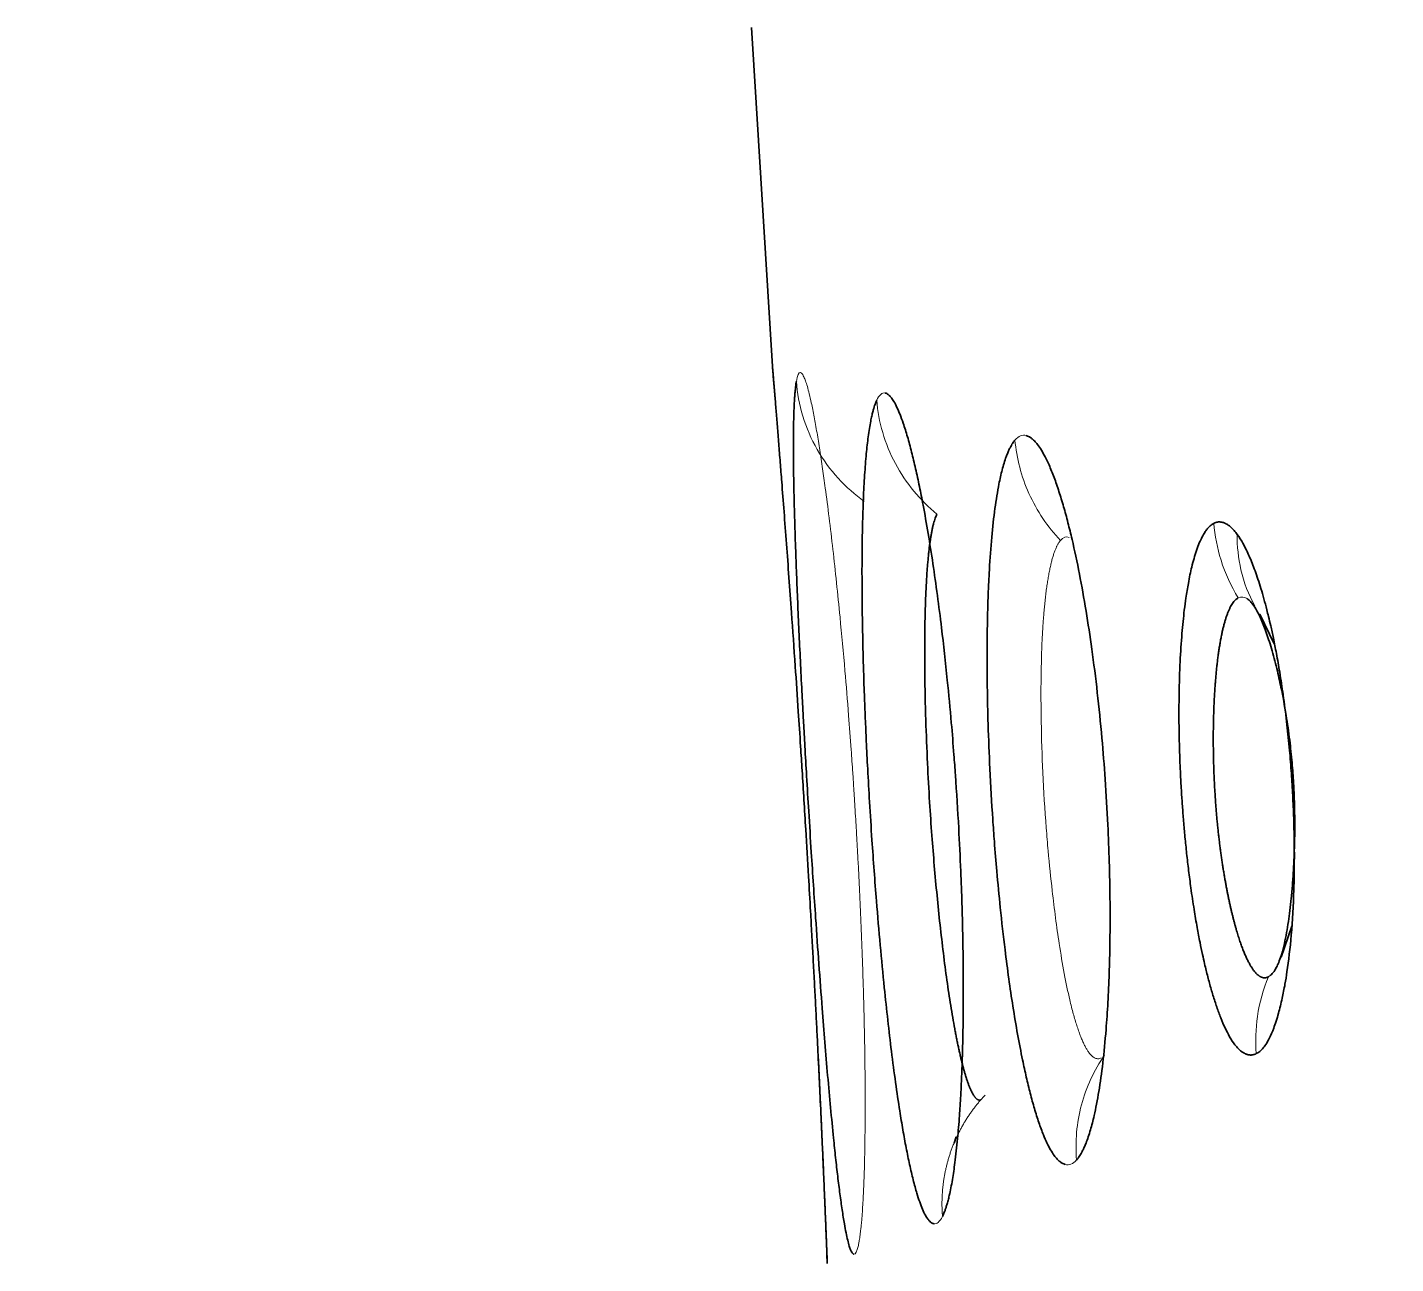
# Model space of a CAD drawing. Header units: inches. Extents: x -1096 to 3103, y -191 to 3207.
# Drawn here: x 3075.019 to 3079.163, y 1532.479 to 1536.222 of the extents above; entities that cross this region are included whole.
import ezdxf

# ---------------------------------------------------------------- set-up
doc = ezdxf.new("R2010")
doc.units = ezdxf.units.IN

msp = doc.modelspace()

# ---------------------------------------------------------------- linework, layer by layer
at = {"lineweight": 35}
for p, q in [((3077.2123, 1536.222), (3077.2751, 1535.195)), ((3077.2778, 1535.1657), (3077.2842, 1535.0872)), ((3078.7946, 1534.3555), (3078.7512, 1534.445)), ((3078.8162, 1533.4068), (3078.848, 1533.5005)), ((3077.8252, 1532.8434), (3077.8317, 1532.8633)), ((3077.4415, 1532.4791), (3077.4403, 1532.5085))]:
    msp.add_line(p, q, dxfattribs=at)
at = {"lineweight": 13}
for points, knots in [([(3082.665, 1493.7042), (3082.6004, 1494.6346), (3082.4711, 1496.4949), (3082.2773, 1499.2845), (3082.0837, 1502.0724), (3081.8901, 1504.8587), (3081.6967, 1507.6432), (3081.5035, 1510.4261), (3081.3103, 1513.2073), (3081.1174, 1515.9868), (3080.9245, 1518.7646), (3080.7318, 1521.5408), (3080.5392, 1524.3152), (3080.3468, 1527.088), (3080.1545, 1529.8591), (3079.9623, 1532.6286), (3079.7703, 1535.3963), (3079.5785, 1538.1624), (3079.3867, 1540.9268), (3079.1952, 1543.6895), (3079.0037, 1546.4505), (3078.8124, 1549.2098), (3078.6213, 1551.9675), (3078.4303, 1554.7235), (3078.2395, 1557.4778), (3078.0488, 1560.2304), (3077.8583, 1562.9813), (3077.6679, 1565.7306), (3077.4776, 1568.4781), (3077.2876, 1571.224), (3077.0976, 1573.9683), (3076.9079, 1576.7108), (3076.7183, 1579.4516), (3076.5288, 1582.1908), (3076.3395, 1584.9283), (3076.1504, 1587.6641), (3075.9614, 1590.3983), (3075.7726, 1593.1307), (3075.5839, 1595.8615), (3075.3954, 1598.5906), (3075.2071, 1601.318), (3075.0816, 1603.1357), (3075.0189, 1604.0443)], [0, 0, 0, 0, 0.025296, 0.050577, 0.075843, 0.101093, 0.126328, 0.151549, 0.176754, 0.201943, 0.227118, 0.252277, 0.277422, 0.302551, 0.327664, 0.352763, 0.377847, 0.402915, 0.427968, 0.453006, 0.478029, 0.503036, 0.528029, 0.553006, 0.577968, 0.602915, 0.627846, 0.652763, 0.677664, 0.70255, 0.727421, 0.752277, 0.777118, 0.801943, 0.826753, 0.851548, 0.876328, 0.901093, 0.925842, 0.950577, 0.975296, 1, 1, 1, 1]), ([(3077.3478, 1535.1502), (3077.3528, 1535.0803), (3077.3951, 1534.9372), (3077.497, 1534.8269), (3077.5534, 1534.7865)], [0, 0, 0, 0, 0.506112, 1, 1, 1, 1]), ([(3077.5355, 1532.5341), (3077.5357, 1532.5355), (3077.5363, 1532.5384), (3077.5373, 1532.5434), (3077.5383, 1532.5496), (3077.5395, 1532.5571), (3077.5408, 1532.5661), (3077.5421, 1532.5769), (3077.5436, 1532.5897), (3077.546, 1532.6144), (3077.5489, 1532.6533), (3077.552, 1532.7138), (3077.5541, 1532.7797), (3077.5554, 1532.8481), (3077.556, 1532.9095), (3077.5561, 1532.9608), (3077.5561, 1532.9999), (3077.5559, 1533.0254), (3077.5556, 1533.0628), (3077.555, 1533.1171), (3077.5536, 1533.1946), (3077.5518, 1533.2709), (3077.5496, 1533.345), (3077.5472, 1533.4165), (3077.5445, 1533.4848), (3077.5418, 1533.5495), (3077.539, 1533.6105), (3077.5362, 1533.6674), (3077.5334, 1533.7201), (3077.5307, 1533.7684), (3077.5282, 1533.8123), (3077.5258, 1533.8516), (3077.5237, 1533.8865), (3077.5217, 1533.9167), (3077.5201, 1533.9424), (3077.5175, 1533.9814), (3077.5129, 1534.0466), (3077.5052, 1534.1504), (3077.494, 1534.2859), (3077.4817, 1534.4204), (3077.4694, 1534.5421), (3077.4584, 1534.643), (3077.4469, 1534.7392), (3077.4365, 1534.82), (3077.4271, 1534.8873), (3077.4187, 1534.9434), (3077.4101, 1534.9961), (3077.4014, 1535.0443), (3077.3937, 1535.083), (3077.3868, 1535.1129), (3077.3809, 1535.1353), (3077.3755, 1535.1522), (3077.3708, 1535.1637), (3077.3671, 1535.1707), (3077.3641, 1535.1745), (3077.3619, 1535.1763), (3077.3607, 1535.1768), (3077.3602, 1535.177)], [0, 0, 0, 0, 0.004871, 0.010578, 0.01712, 0.024496, 0.032707, 0.04175, 0.051625, 0.062329, 0.094589, 0.123218, 0.15516, 0.18238, 0.204891, 0.222679, 0.235716, 0.243991, 0.247499, 0.271695, 0.294713, 0.316538, 0.337157, 0.356565, 0.37478, 0.391814, 0.407679, 0.422379, 0.435915, 0.448289, 0.459502, 0.469554, 0.478448, 0.486184, 0.492762, 0.498184, 0.516133, 0.543052, 0.578986, 0.624001, 0.654391, 0.6855, 0.717302, 0.749771, 0.772746, 0.796758, 0.821822, 0.847959, 0.875186, 0.895512, 0.916051, 0.936799, 0.954889, 0.970256, 0.9829, 0.992817, 1, 1, 1, 1]), ([(3077.591, 1535.093), (3077.5963, 1535.0281), (3077.6343, 1534.8957), (3077.7233, 1534.7894), (3077.7735, 1534.7484)], [0, 0, 0, 0, 0.504387, 1, 1, 1, 1]), ([(3078.0098, 1534.9723), (3078.0146, 1534.9179), (3078.0434, 1534.8059), (3078.1089, 1534.7095), (3078.1478, 1534.6687)], [0, 0, 0, 0, 0.494789, 1, 1, 1, 1]), ([(3078.6121, 1534.7204), (3078.6151, 1534.683), (3078.6303, 1534.6037), (3078.664, 1534.5299), (3078.6857, 1534.4944)], [0, 0, 0, 0, 0.474729, 1, 1, 1, 1]), ([(3078.6826, 1534.687), (3078.6822, 1534.6511), (3078.6903, 1534.5751), (3078.7172, 1534.5045), (3078.7357, 1534.4705)], [0, 0, 0, 0, 0.475307, 1, 1, 1, 1]), ([(3078.1478, 1534.6687), (3078.1471, 1534.6679), (3078.1458, 1534.6663), (3078.1438, 1534.6635), (3078.1418, 1534.6605), (3078.1398, 1534.6572), (3078.1379, 1534.6537), (3078.136, 1534.6498), (3078.1341, 1534.6458), (3078.1323, 1534.6414), (3078.1305, 1534.6368), (3078.1287, 1534.6319), (3078.1269, 1534.6267), (3078.1252, 1534.6213), (3078.1235, 1534.6156), (3078.1219, 1534.6097), (3078.1202, 1534.6034), (3078.1187, 1534.597), (3078.1171, 1534.5902), (3078.1156, 1534.5832), (3078.1141, 1534.576), (3078.1126, 1534.5685), (3078.1112, 1534.5607), (3078.1099, 1534.5527), (3078.1085, 1534.5445), (3078.1072, 1534.536), (3078.106, 1534.5272), (3078.1047, 1534.5182), (3078.1036, 1534.509), (3078.1024, 1534.4995), (3078.1013, 1534.4898), (3078.1003, 1534.4799), (3078.0993, 1534.4697), (3078.0983, 1534.4593), (3078.0974, 1534.4487), (3078.0965, 1534.4379), (3078.0956, 1534.4269), (3078.0948, 1534.4156), (3078.0941, 1534.4042), (3078.0934, 1534.3925), (3078.0927, 1534.3806), (3078.0905, 1534.3371), (3078.0881, 1534.2532), (3078.0886, 1534.1173), (3078.0936, 1533.9627), (3078.1015, 1533.83), (3078.1117, 1533.7103), (3078.124, 1533.5895), (3078.1449, 1533.4297), (3078.1659, 1533.3177), (3078.181, 1533.2559), (3078.1864, 1533.2356), (3078.1917, 1533.2168), (3078.1971, 1533.1994), (3078.2024, 1533.1836), (3078.2076, 1533.1692), (3078.2129, 1533.1563), (3078.2181, 1533.1447), (3078.2232, 1533.1346), (3078.2283, 1533.1258), (3078.2333, 1533.1183), (3078.2382, 1533.1122), (3078.2431, 1533.1072), (3078.2479, 1533.1035), (3078.2526, 1533.1009), (3078.2572, 1533.0995), (3078.2617, 1533.0992), (3078.2661, 1533.0998), (3078.269, 1533.1011), (3078.2705, 1533.1017)], [0, 0, 0, 0, 0.005972, 0.011955, 0.017951, 0.02396, 0.02998, 0.036012, 0.042055, 0.048111, 0.054177, 0.060255, 0.066344, 0.072444, 0.078555, 0.084677, 0.09081, 0.096952, 0.103106, 0.109269, 0.115443, 0.121626, 0.127819, 0.134022, 0.140234, 0.146455, 0.152686, 0.158926, 0.165175, 0.171432, 0.177698, 0.183972, 0.190255, 0.196546, 0.202844, 0.209151, 0.215465, 0.221787, 0.228116, 0.234452, 0.240795, 0.247145, 0.303261, 0.364171, 0.429645, 0.499403, 0.528824, 0.581401, 0.656184, 0.751772, 0.766496, 0.781024, 0.795358, 0.809499, 0.823451, 0.837216, 0.850794, 0.86419, 0.877403, 0.890438, 0.903295, 0.915977, 0.928485, 0.940822, 0.952989, 0.964989, 0.976822, 0.988492, 1, 1, 1, 1]), ([(3078.7405, 1533.1149), (3078.7375, 1533.1522), (3078.7399, 1533.2325), (3078.7614, 1533.3097), (3078.7773, 1533.3476)], [0, 0, 0, 0, 0.47368, 1, 1, 1, 1]), ([(3078.1963, 1532.793), (3078.1918, 1532.8479), (3078.1965, 1532.9051), (3078.2256, 1533.0138), (3078.2498, 1533.0654), (3078.2809, 1533.11)], [0, 0, 0, 0, 0.5, 0.5, 1, 1, 1, 1]), ([(3077.7902, 1532.6218), (3077.7899, 1532.6256), (3077.7894, 1532.6331), (3077.7889, 1532.6444), (3077.7887, 1532.6557), (3077.7887, 1532.6671), (3077.789, 1532.6785), (3077.7896, 1532.6899), (3077.7905, 1532.7014), (3077.7916, 1532.7128), (3077.793, 1532.7243), (3077.7946, 1532.7357), (3077.7966, 1532.7471), (3077.7988, 1532.7585), (3077.8013, 1532.7698), (3077.804, 1532.781), (3077.807, 1532.7922), (3077.8103, 1532.8033), (3077.8139, 1532.8144), (3077.8178, 1532.8253), (3077.8219, 1532.8361), (3077.8263, 1532.8469), (3077.8309, 1532.8575), (3077.8358, 1532.8679), (3077.841, 1532.8783), (3077.8463, 1532.8885), (3077.852, 1532.8985), (3077.8578, 1532.9084), (3077.8639, 1532.9182), (3077.8701, 1532.9278), (3077.8766, 1532.9372), (3077.8833, 1532.9464), (3077.8901, 1532.9554), (3077.8972, 1532.9642), (3077.9044, 1532.9728), (3077.9118, 1532.9813), (3077.9169, 1532.9867), (3077.9194, 1532.9894)], [0, 0, 0, 0, 0.027908, 0.055946, 0.084105, 0.112377, 0.140752, 0.16922, 0.197774, 0.226402, 0.255097, 0.283849, 0.31265, 0.341491, 0.370364, 0.399263, 0.428179, 0.457105, 0.486037, 0.514968, 0.543893, 0.572806, 0.601702, 0.630574, 0.659415, 0.688216, 0.716971, 0.745671, 0.774306, 0.802869, 0.83135, 0.85974, 0.888029, 0.916209, 0.94427, 0.972204, 1, 1, 1, 1])]:
    msp.add_open_spline(points, degree=3, knots=knots, dxfattribs=at)
at = {"lineweight": 35}
for points, knots in [([(3077.4403, 1532.5085), (3077.4402, 1532.5099), (3077.4401, 1532.5129), (3077.4399, 1532.5182), (3077.4396, 1532.5247), (3077.4393, 1532.5326), (3077.4389, 1532.542), (3077.4385, 1532.5532), (3077.438, 1532.5665), (3077.437, 1532.5921), (3077.4353, 1532.6324), (3077.4327, 1532.6952), (3077.4298, 1532.7639), (3077.4266, 1532.8355), (3077.4237, 1532.8992), (3077.4213, 1532.9519), (3077.4194, 1532.9914), (3077.4182, 1533.0161), (3077.4168, 1533.0466), (3077.4147, 1533.0887), (3077.4117, 1533.1493), (3077.4086, 1533.2118), (3077.4053, 1533.276), (3077.4018, 1533.3415), (3077.3982, 1533.4083), (3077.3945, 1533.4763), (3077.39, 1533.5571), (3077.384, 1533.6628), (3077.3755, 1533.8054), (3077.3674, 1533.9373), (3077.3598, 1534.0563), (3077.3529, 1534.1622), (3077.3436, 1534.2992), (3077.3341, 1534.4348), (3077.3252, 1534.5578), (3077.3177, 1534.6599), (3077.3103, 1534.7572), (3077.304, 1534.8386), (3077.2987, 1534.9064), (3077.2943, 1534.9629), (3077.29, 1535.0159), (3077.2862, 1535.0643), (3077.283, 1535.103), (3077.2806, 1535.1328), (3077.2787, 1535.155), (3077.2774, 1535.1717), (3077.2764, 1535.1829), (3077.2758, 1535.1896), (3077.2755, 1535.1931), (3077.2754, 1535.1946), (3077.2754, 1535.1949), (3077.2754, 1535.1951)], [0, 0, 0, 0, 0.004851, 0.010544, 0.017077, 0.024451, 0.032664, 0.041716, 0.051605, 0.062329, 0.094554, 0.123216, 0.155817, 0.183478, 0.20621, 0.223998, 0.236815, 0.244647, 0.247492, 0.265422, 0.283346, 0.301256, 0.319144, 0.336999, 0.354814, 0.372597, 0.390528, 0.417453, 0.453346, 0.498174, 0.516577, 0.543646, 0.579428, 0.623988, 0.65447, 0.68561, 0.717381, 0.749756, 0.77274, 0.796758, 0.821822, 0.847956, 0.875175, 0.895509, 0.91605, 0.936793, 0.954918, 0.970304, 0.982949, 0.99285, 1, 1, 1, 1]), ([(3077.3478, 1535.1502), (3077.3475, 1535.1487), (3077.347, 1535.1453), (3077.3461, 1535.1394), (3077.3452, 1535.132), (3077.3442, 1535.1226), (3077.3432, 1535.1111), (3077.3422, 1535.0971), (3077.3407, 1535.0715), (3077.3394, 1535.0319), (3077.3387, 1534.9724), (3077.3389, 1534.9048), (3077.3401, 1534.8269), (3077.3422, 1534.741), (3077.345, 1534.6535), (3077.3482, 1534.5668), (3077.3516, 1534.4824), (3077.3555, 1534.3947), (3077.3598, 1534.3044), (3077.3636, 1534.23), (3077.3669, 1534.1676), (3077.3698, 1534.1124), (3077.3739, 1534.0399), (3077.379, 1533.9501), (3077.3855, 1533.8429), (3077.3945, 1533.6987), (3077.408, 1533.4952), (3077.4219, 1533.3024), (3077.4342, 1533.1473), (3077.4426, 1533.0464), (3077.4514, 1532.9491), (3077.4594, 1532.8669), (3077.4666, 1532.7985), (3077.473, 1532.7417), (3077.4797, 1532.6888), (3077.4864, 1532.6406), (3077.4926, 1532.6019), (3077.4983, 1532.5718), (3077.5032, 1532.5493), (3077.5079, 1532.5323), (3077.512, 1532.5208), (3077.5154, 1532.5138), (3077.5181, 1532.5099), (3077.5203, 1532.508), (3077.5215, 1532.5075), (3077.522, 1532.5073)], [0, 0, 0, 0, 0.005494, 0.012115, 0.01986, 0.028729, 0.03872, 0.049829, 0.062052, 0.094151, 0.122729, 0.153801, 0.184823, 0.215792, 0.246711, 0.271794, 0.29682, 0.321805, 0.346754, 0.371667, 0.381839, 0.396331, 0.415138, 0.438248, 0.465644, 0.497302, 0.548712, 0.623102, 0.653082, 0.684066, 0.71606, 0.749093, 0.772387, 0.796618, 0.821777, 0.847855, 0.874829, 0.895219, 0.915809, 0.936603, 0.954502, 0.96979, 0.982469, 0.99254, 1, 1, 1, 1]), ([(3077.7902, 1532.6218), (3077.7908, 1532.6232), (3077.7923, 1532.6263), (3077.7946, 1532.6317), (3077.7973, 1532.6385), (3077.8003, 1532.647), (3077.8036, 1532.6575), (3077.8072, 1532.6702), (3077.813, 1532.6937), (3077.8202, 1532.7302), (3077.8286, 1532.7876), (3077.8357, 1532.8523), (3077.8414, 1532.9214), (3077.8452, 1532.9821), (3077.8476, 1533.031), (3077.849, 1533.0658), (3077.8505, 1533.1083), (3077.8521, 1533.1653), (3077.8532, 1533.2446), (3077.8534, 1533.327), (3077.8527, 1533.4121), (3077.8513, 1533.4927), (3077.849, 1533.5778), (3077.8454, 1533.6771), (3077.8392, 1533.8075), (3077.8319, 1533.9255), (3077.8241, 1534.0317), (3077.8162, 1534.1283), (3077.804, 1534.2582), (3077.7897, 1534.3874), (3077.7749, 1534.504), (3077.7613, 1534.5997), (3077.7468, 1534.6915), (3077.7331, 1534.7688), (3077.7204, 1534.8333), (3077.7088, 1534.8871), (3077.6967, 1534.9376), (3077.6841, 1534.9839), (3077.6724, 1535.0212), (3077.6618, 1535.0504), (3077.6524, 1535.0723), (3077.6435, 1535.089), (3077.6357, 1535.1005), (3077.6292, 1535.1078), (3077.6239, 1535.1119), (3077.6198, 1535.114), (3077.6176, 1535.1147), (3077.6166, 1535.115)], [0, 0, 0, 0, 0.005679, 0.012434, 0.020265, 0.029172, 0.039152, 0.050205, 0.062327, 0.094652, 0.123214, 0.158, 0.187168, 0.210728, 0.228653, 0.240913, 0.247497, 0.272601, 0.297685, 0.322728, 0.347701, 0.372604, 0.391847, 0.41921, 0.454671, 0.498201, 0.514895, 0.541397, 0.577751, 0.624024, 0.654257, 0.685314, 0.71717, 0.749799, 0.77284, 0.796886, 0.821949, 0.848052, 0.87521, 0.895528, 0.916063, 0.936811, 0.954812, 0.970135, 0.982776, 0.992733, 1, 1, 1, 1]), ([(3077.591, 1535.093), (3077.5904, 1535.0916), (3077.5891, 1535.0886), (3077.587, 1535.0833), (3077.5846, 1535.0766), (3077.5819, 1535.0682), (3077.579, 1535.0578), (3077.576, 1535.0451), (3077.5711, 1535.0218), (3077.5653, 1534.9855), (3077.5592, 1534.9307), (3077.5543, 1534.8681), (3077.5505, 1534.7957), (3077.5479, 1534.7157), (3077.5465, 1534.6283), (3077.5464, 1534.5339), (3077.5474, 1534.4336), (3077.5496, 1534.3288), (3077.5521, 1534.2442), (3077.5545, 1534.1776), (3077.5567, 1534.1248), (3077.5597, 1534.0563), (3077.5639, 1533.972), (3077.5695, 1533.8719), (3077.578, 1533.7376), (3077.5921, 1533.5458), (3077.6119, 1533.3273), (3077.6359, 1533.1134), (3077.6553, 1532.9744), (3077.6704, 1532.8829), (3077.6803, 1532.8284), (3077.6907, 1532.7777), (3077.7016, 1532.7314), (3077.7118, 1532.6941), (3077.7212, 1532.6649), (3077.7298, 1532.6428), (3077.738, 1532.6261), (3077.7453, 1532.6145), (3077.7515, 1532.6072), (3077.7565, 1532.603), (3077.7605, 1532.6008), (3077.7629, 1532.6001), (3077.7639, 1532.5998)], [0, 0, 0, 0, 0.005535, 0.012183, 0.019942, 0.028811, 0.038788, 0.049871, 0.062054, 0.094209, 0.122734, 0.153803, 0.184827, 0.215802, 0.246733, 0.278099, 0.30937, 0.340568, 0.371697, 0.382255, 0.396981, 0.415868, 0.438907, 0.466079, 0.497361, 0.548022, 0.623188, 0.68393, 0.749069, 0.772479, 0.79677, 0.821932, 0.847957, 0.874823, 0.895203, 0.915794, 0.936601, 0.954404, 0.969644, 0.982324, 0.992443, 1, 1, 1, 1]), ([(3078.0098, 1534.9723), (3078.009, 1534.9713), (3078.0071, 1534.9689), (3078.004, 1534.9648), (3078.0006, 1534.9595), (3077.9967, 1534.9528), (3077.9924, 1534.9444), (3077.9878, 1534.9341), (3077.9803, 1534.915), (3077.9711, 1534.885), (3077.9596, 1534.8337), (3077.9488, 1534.7672), (3077.939, 1534.6803), (3077.9333, 1534.6026), (3077.9299, 1534.5371), (3077.9277, 1534.4817), (3077.9257, 1534.4024), (3077.9251, 1534.315), (3077.9259, 1534.2144), (3077.9283, 1534.1064), (3077.9336, 1533.9718), (3077.9405, 1533.8526), (3077.9478, 1533.7492), (3077.9552, 1533.6596), (3077.9657, 1533.5492), (3077.9814, 1533.4097), (3078.0036, 1533.2504), (3078.026, 1533.1256), (3078.0441, 1533.0428), (3078.0561, 1532.9935), (3078.0688, 1532.9474), (3078.0821, 1532.9052), (3078.0949, 1532.8709), (3078.1067, 1532.8438), (3078.1176, 1532.823), (3078.128, 1532.8069), (3078.1375, 1532.7955), (3078.1454, 1532.7881), (3078.152, 1532.7835), (3078.1573, 1532.7807), (3078.1604, 1532.7797), (3078.1617, 1532.7792)], [0, 0, 0, 0, 0.005607, 0.012302, 0.020083, 0.028949, 0.0389, 0.049931, 0.062039, 0.09429, 0.122704, 0.164093, 0.205413, 0.246661, 0.2615, 0.282312, 0.30911, 0.346899, 0.371661, 0.408236, 0.450128, 0.497272, 0.518111, 0.546036, 0.581065, 0.623252, 0.683675, 0.749134, 0.772649, 0.796989, 0.822148, 0.848115, 0.87487, 0.895219, 0.915802, 0.936626, 0.954273, 0.969433, 0.982108, 0.992297, 1, 1, 1, 1]), ([(3078.1963, 1532.793), (3078.1973, 1532.7941), (3078.1993, 1532.7964), (3078.2025, 1532.8007), (3078.2062, 1532.8061), (3078.2103, 1532.8129), (3078.2149, 1532.8213), (3078.2199, 1532.8316), (3078.228, 1532.8508), (3078.2382, 1532.881), (3078.2566, 1532.9529), (3078.2731, 1533.0534), (3078.2852, 1533.1775), (3078.2914, 1533.2692), (3078.2952, 1533.3565), (3078.2975, 1533.448), (3078.298, 1533.5319), (3078.2972, 1533.6143), (3078.2953, 1533.7025), (3078.291, 1533.8156), (3078.2836, 1533.9416), (3078.2694, 1534.1224), (3078.2496, 1534.2959), (3078.2251, 1534.4577), (3078.2051, 1534.5697), (3078.1864, 1534.6573), (3078.1701, 1534.7236), (3078.1569, 1534.7722), (3078.1429, 1534.8181), (3078.1281, 1534.8605), (3078.1142, 1534.8949), (3078.1014, 1534.922), (3078.0898, 1534.9426), (3078.0788, 1534.9587), (3078.0689, 1534.9701), (3078.0606, 1534.9775), (3078.0538, 1534.982), (3078.0484, 1534.9846), (3078.0454, 1534.9856), (3078.0441, 1534.9861)], [0, 0, 0, 0, 0.005759, 0.012569, 0.020429, 0.029339, 0.039298, 0.050303, 0.062353, 0.094825, 0.123265, 0.204929, 0.247428, 0.278823, 0.310177, 0.341444, 0.372596, 0.393012, 0.420777, 0.455872, 0.498271, 0.537025, 0.623967, 0.664109, 0.706062, 0.749764, 0.772822, 0.796879, 0.82195, 0.848056, 0.875213, 0.895506, 0.916041, 0.936812, 0.954675, 0.969928, 0.982569, 0.992595, 1, 1, 1, 1]), ([(3077.9067, 1532.9749), (3077.9061, 1532.9747), (3077.9051, 1532.9744), (3077.9036, 1532.9741), (3077.902, 1532.9741), (3077.9005, 1532.9743), (3077.899, 1532.9748), (3077.8974, 1532.9754), (3077.8959, 1532.9763), (3077.8943, 1532.9774), (3077.8927, 1532.9787), (3077.8912, 1532.9802), (3077.8896, 1532.9819), (3077.8881, 1532.9838), (3077.8865, 1532.9859), (3077.885, 1532.9882), (3077.8834, 1532.9907), (3077.8818, 1532.9933), (3077.8803, 1532.9962), (3077.8787, 1532.9992), (3077.8772, 1533.0024), (3077.8756, 1533.0057), (3077.8741, 1533.0092), (3077.8725, 1533.0129), (3077.871, 1533.0168), (3077.8695, 1533.0207), (3077.8679, 1533.0249), (3077.8664, 1533.0292), (3077.8649, 1533.0336), (3077.8633, 1533.0382), (3077.8618, 1533.043), (3077.8603, 1533.0478), (3077.8588, 1533.0528), (3077.8573, 1533.058), (3077.8558, 1533.0632), (3077.8543, 1533.0686), (3077.8528, 1533.0741), (3077.8513, 1533.0798), (3077.8499, 1533.0855), (3077.8484, 1533.0914), (3077.8469, 1533.0973), (3077.8455, 1533.1034), (3077.8441, 1533.1095), (3077.8426, 1533.1158), (3077.8412, 1533.1222), (3077.8398, 1533.1286), (3077.8384, 1533.1352), (3077.8369, 1533.1418), (3077.8355, 1533.1485), (3077.8342, 1533.1553), (3077.8328, 1533.1621), (3077.8314, 1533.1691), (3077.83, 1533.1761), (3077.8287, 1533.1831), (3077.8236, 1533.2097), (3077.8151, 1533.2589), (3077.8036, 1533.3359), (3077.7928, 1533.418), (3077.7828, 1533.504), (3077.7736, 1533.5927), (3077.7654, 1533.6831), (3077.7577, 1533.7776), (3077.7506, 1533.8814), (3077.7443, 1533.9993), (3077.7391, 1534.1312), (3077.7361, 1534.2725), (3077.7362, 1534.3718), (3077.7373, 1534.4307), (3077.7379, 1534.4527), (3077.7385, 1534.4741), (3077.7392, 1534.4949), (3077.7401, 1534.515), (3077.7411, 1534.5344), (3077.7421, 1534.5532), (3077.7433, 1534.5713), (3077.7446, 1534.5887), (3077.746, 1534.6053), (3077.7475, 1534.6212), (3077.749, 1534.6364), (3077.7508, 1534.6508), (3077.7526, 1534.6644), (3077.7545, 1534.6772), (3077.7565, 1534.6892), (3077.7586, 1534.7003), (3077.7608, 1534.7106), (3077.7632, 1534.72), (3077.7656, 1534.7285), (3077.7681, 1534.7361), (3077.7708, 1534.7428), (3077.7726, 1534.7465), (3077.7735, 1534.7484)], [0, 0, 0, 0, 0.005385, 0.010743, 0.016075, 0.021379, 0.026657, 0.031908, 0.037132, 0.042331, 0.047503, 0.05265, 0.057771, 0.062867, 0.067937, 0.072983, 0.078003, 0.082999, 0.08797, 0.092916, 0.097838, 0.102736, 0.107609, 0.112459, 0.117284, 0.122086, 0.126864, 0.131618, 0.136349, 0.141057, 0.145741, 0.150403, 0.155041, 0.159656, 0.164247, 0.168814, 0.173358, 0.177878, 0.182373, 0.186844, 0.191291, 0.195713, 0.20011, 0.204483, 0.208831, 0.213154, 0.217452, 0.221726, 0.225974, 0.230197, 0.234395, 0.238568, 0.242716, 0.246838, 0.250935, 0.288681, 0.325823, 0.362396, 0.398404, 0.433842, 0.468715, 0.503056, 0.540782, 0.584789, 0.635038, 0.691409, 0.753762, 0.764457, 0.775149, 0.785841, 0.796532, 0.807223, 0.817915, 0.828606, 0.839297, 0.849989, 0.86068, 0.871371, 0.882062, 0.892754, 0.90345, 0.91415, 0.924857, 0.935573, 0.946299, 0.957033, 0.967773, 0.978515, 0.989258, 1, 1, 1, 1]), ([(3078.6459, 1534.7207), (3078.6449, 1534.7212), (3078.6429, 1534.722), (3078.6398, 1534.723), (3078.6369, 1534.7238), (3078.6339, 1534.7243), (3078.6311, 1534.7246), (3078.6282, 1534.7247), (3078.6254, 1534.7245), (3078.6227, 1534.7241), (3078.62, 1534.7235), (3078.6173, 1534.7226), (3078.6147, 1534.7216), (3078.613, 1534.7208), (3078.6121, 1534.7204)], [0, 0, 0, 0, 0.087917, 0.174953, 0.261133, 0.346481, 0.43102, 0.514775, 0.597754, 0.67993, 0.761271, 0.841747, 0.921332, 1, 1, 1, 1]), ([(3078.6121, 1534.7204), (3078.6109, 1534.7197), (3078.608, 1534.7181), (3078.6033, 1534.7147), (3078.5976, 1534.7098), (3078.5911, 1534.7026), (3078.5839, 1534.6926), (3078.5761, 1534.679), (3078.5677, 1534.661), (3078.5569, 1534.6324), (3078.5456, 1534.5924), (3078.5352, 1534.5429), (3078.5279, 1534.4985), (3078.5212, 1534.4485), (3078.5149, 1534.3853), (3078.5094, 1534.3003), (3078.5067, 1534.2158), (3078.5062, 1534.1406), (3078.5068, 1534.0821), (3078.5081, 1534.0314), (3078.5097, 1533.9888), (3078.5113, 1533.9546), (3078.5127, 1533.9288), (3078.5144, 1533.8999), (3078.5168, 1533.8642), (3078.5203, 1533.8182), (3078.5246, 1533.77), (3078.5297, 1533.72), (3078.5356, 1533.6684), (3078.543, 1533.6115), (3078.5517, 1533.5536), (3078.561, 1533.4988), (3078.5696, 1533.4536), (3078.5771, 1533.4173), (3078.5834, 1533.3894), (3078.5903, 1533.3602), (3078.5988, 1533.3277), (3078.6095, 1533.2905), (3078.621, 1533.2552), (3078.6332, 1533.2221), (3078.6462, 1533.1917), (3078.6605, 1533.1639), (3078.6742, 1533.1433), (3078.686, 1533.1297), (3078.6947, 1533.122), (3078.7014, 1533.1174), (3078.7052, 1533.1154), (3078.7068, 1533.1146)], [0, 0, 0, 0, 0.007927, 0.018047, 0.030341, 0.044774, 0.061331, 0.080032, 0.100901, 0.123961, 0.165411, 0.200215, 0.228296, 0.249582, 0.288168, 0.330442, 0.376231, 0.405367, 0.430757, 0.452472, 0.470562, 0.485045, 0.495918, 0.503183, 0.521674, 0.541199, 0.561766, 0.583382, 0.606044, 0.629763, 0.659938, 0.686474, 0.70932, 0.72842, 0.743728, 0.755212, 0.778105, 0.801942, 0.826697, 0.85234, 0.878837, 0.907003, 0.938891, 0.960077, 0.977306, 0.990609, 1, 1, 1, 1]), ([(3078.7405, 1533.1149), (3078.7419, 1533.1156), (3078.7455, 1533.1175), (3078.7517, 1533.1219), (3078.76, 1533.1297), (3078.7699, 1533.1426), (3078.7814, 1533.1626), (3078.7945, 1533.1931), (3078.8074, 1533.2334), (3078.8187, 1533.2793), (3078.8271, 1533.3221), (3078.8371, 1533.383), (3078.8477, 1533.4749), (3078.8537, 1533.5797), (3078.8559, 1533.6752), (3078.8559, 1533.7507), (3078.8539, 1533.8317), (3078.8506, 1533.9041), (3078.8463, 1533.973), (3078.8403, 1534.0453), (3078.8323, 1534.1226), (3078.8226, 1534.1984), (3078.8121, 1534.2671), (3078.8021, 1534.3241), (3078.7928, 1534.3708), (3078.7848, 1534.408), (3078.7781, 1534.4364), (3078.7713, 1534.4638), (3078.7637, 1534.4921), (3078.7548, 1534.5228), (3078.7458, 1534.551), (3078.7369, 1534.5767), (3078.7281, 1534.5999), (3078.7194, 1534.6208), (3078.7089, 1534.6437), (3078.6954, 1534.6691), (3078.681, 1534.6901), (3078.6685, 1534.7042), (3078.6595, 1534.7123), (3078.6521, 1534.7175), (3078.6478, 1534.7197), (3078.6459, 1534.7207)], [0, 0, 0, 0, 0.008784, 0.022012, 0.039639, 0.061609, 0.087958, 0.118751, 0.157481, 0.190776, 0.218565, 0.240781, 0.300853, 0.366289, 0.389903, 0.429716, 0.465034, 0.493523, 0.521548, 0.55222, 0.585556, 0.621544, 0.652763, 0.680085, 0.70348, 0.722896, 0.738289, 0.749628, 0.76907, 0.788051, 0.806559, 0.824584, 0.842116, 0.859149, 0.875676, 0.903109, 0.936897, 0.957449, 0.974805, 0.988984, 1, 1, 1, 1]), ([(3078.7773, 1533.3476), (3078.7767, 1533.3473), (3078.7756, 1533.3467), (3078.7739, 1533.346), (3078.7722, 1533.3454), (3078.7704, 1533.3449), (3078.7686, 1533.3446), (3078.7668, 1533.3444), (3078.7649, 1533.3444), (3078.763, 1533.3445), (3078.7611, 1533.3448), (3078.7592, 1533.3453), (3078.7572, 1533.3459), (3078.7552, 1533.3467), (3078.7532, 1533.3477), (3078.7511, 1533.3488), (3078.749, 1533.3502), (3078.7469, 1533.3517), (3078.7448, 1533.3535), (3078.7426, 1533.3555), (3078.7404, 1533.3576), (3078.7382, 1533.36), (3078.736, 1533.3626), (3078.7337, 1533.3654), (3078.7314, 1533.3685), (3078.7291, 1533.3717), (3078.7268, 1533.3753), (3078.7245, 1533.379), (3078.7221, 1533.383), (3078.7197, 1533.3872), (3078.7173, 1533.3917), (3078.7149, 1533.3965), (3078.7124, 1533.4015), (3078.71, 1533.4067), (3078.7075, 1533.4123), (3078.705, 1533.4181), (3078.7025, 1533.4241), (3078.7, 1533.4305), (3078.6975, 1533.4371), (3078.695, 1533.444), (3078.6924, 1533.4511), (3078.6899, 1533.4586), (3078.6874, 1533.4663), (3078.6848, 1533.4743), (3078.6823, 1533.4826), (3078.6798, 1533.4912), (3078.6772, 1533.5001), (3078.6747, 1533.5093), (3078.6722, 1533.5188), (3078.6697, 1533.5286), (3078.6672, 1533.5386), (3078.6647, 1533.549), (3078.6622, 1533.5596), (3078.6598, 1533.5706), (3078.6574, 1533.5818), (3078.655, 1533.5933), (3078.6526, 1533.6051), (3078.6503, 1533.6173), (3078.648, 1533.6296), (3078.6457, 1533.6423), (3078.6434, 1533.6553), (3078.6413, 1533.6685), (3078.6391, 1533.682), (3078.637, 1533.6958), (3078.635, 1533.7099), (3078.633, 1533.7243), (3078.631, 1533.7389), (3078.6291, 1533.7538), (3078.6273, 1533.769), (3078.6256, 1533.7844), (3078.6239, 1533.8001), (3078.6223, 1533.816), (3078.6208, 1533.8321), (3078.6194, 1533.8484), (3078.6181, 1533.8649), (3078.6169, 1533.8816), (3078.6158, 1533.8984), (3078.6147, 1533.9153), (3078.6138, 1533.9324), (3078.613, 1533.9496), (3078.6123, 1533.9668), (3078.6117, 1533.9841), (3078.6112, 1534.0014), (3078.6108, 1534.0188), (3078.6105, 1534.0361), (3078.6104, 1534.0534), (3078.6103, 1534.0708), (3078.6104, 1534.088), (3078.6106, 1534.1053), (3078.6109, 1534.1224), (3078.6114, 1534.1395), (3078.6119, 1534.1565), (3078.6126, 1534.1733), (3078.6134, 1534.19), (3078.6143, 1534.2066), (3078.6154, 1534.2229), (3078.6166, 1534.2391), (3078.6179, 1534.255), (3078.6193, 1534.2706), (3078.6209, 1534.286), (3078.6226, 1534.3011), (3078.6245, 1534.3158), (3078.6264, 1534.3302), (3078.6286, 1534.3442), (3078.6308, 1534.3578), (3078.6332, 1534.3709), (3078.6357, 1534.3836), (3078.6384, 1534.3958), (3078.6411, 1534.4075), (3078.6441, 1534.4186), (3078.6472, 1534.4291), (3078.6504, 1534.4391), (3078.6537, 1534.4483), (3078.6572, 1534.4569), (3078.6609, 1534.4647), (3078.6647, 1534.4718), (3078.6686, 1534.4781), (3078.6727, 1534.4836), (3078.6769, 1534.4882), (3078.6812, 1534.4919), (3078.6842, 1534.4936), (3078.6857, 1534.4944)], [0, 0, 0, 0, 0.004476, 0.009018, 0.013626, 0.018299, 0.023035, 0.027833, 0.032691, 0.037608, 0.042586, 0.047626, 0.052727, 0.057891, 0.06312, 0.068414, 0.073774, 0.0792, 0.084693, 0.090253, 0.09588, 0.101575, 0.107339, 0.113172, 0.119073, 0.125044, 0.131084, 0.137195, 0.143376, 0.149627, 0.155949, 0.162342, 0.168806, 0.175341, 0.181947, 0.188624, 0.195373, 0.202193, 0.209084, 0.216045, 0.223077, 0.230179, 0.237352, 0.244593, 0.251904, 0.259283, 0.266731, 0.274245, 0.281827, 0.289475, 0.297189, 0.304967, 0.31281, 0.320716, 0.328685, 0.336716, 0.344809, 0.352963, 0.361178, 0.369453, 0.377788, 0.386184, 0.394641, 0.40316, 0.411743, 0.420391, 0.429107, 0.437893, 0.446751, 0.45568, 0.464679, 0.473746, 0.482881, 0.492083, 0.501352, 0.510687, 0.520089, 0.529556, 0.539088, 0.548684, 0.558341, 0.568057, 0.577832, 0.58767, 0.597575, 0.607547, 0.617591, 0.627709, 0.637901, 0.648169, 0.658512, 0.66893, 0.679421, 0.689987, 0.700624, 0.711332, 0.722111, 0.732957, 0.74387, 0.754848, 0.76589, 0.776994, 0.788158, 0.799382, 0.810665, 0.822005, 0.833402, 0.844856, 0.856367, 0.867937, 0.879566, 0.891257, 0.903011, 0.914832, 0.926724, 0.93869, 0.95074, 0.962889, 0.975155, 0.987533, 1, 1, 1, 1]), ([(3078.7122, 1534.4926), (3078.7128, 1534.4922), (3078.715, 1534.4908), (3078.7199, 1534.4868), (3078.7282, 1534.478), (3078.7398, 1534.4612), (3078.7513, 1534.439), (3078.7616, 1534.4148), (3078.7698, 1534.3932), (3078.7781, 1534.3688), (3078.7865, 1534.3416), (3078.7947, 1534.3122), (3078.8046, 1534.2737), (3078.8172, 1534.2175), (3078.8306, 1534.1448), (3078.8417, 1534.0671), (3078.849, 1533.9984), (3078.8532, 1533.9417), (3078.8558, 1533.8849), (3078.8575, 1533.8151), (3078.8565, 1533.7413), (3078.8536, 1533.6761), (3078.8505, 1533.6284), (3078.8467, 1533.5859), (3078.8425, 1533.5483), (3078.8378, 1533.5134), (3078.8322, 1533.4797), (3078.8255, 1533.4466), (3078.8181, 1533.4181), (3078.8106, 1533.3958), (3078.8037, 1533.3797), (3078.7974, 1533.3682), (3078.7918, 1533.3602), (3078.787, 1533.3548), (3078.784, 1533.3522), (3078.7827, 1533.3511)], [0, 0, 0, 0, 0.00502, 0.019494, 0.043435, 0.076901, 0.120014, 0.143395, 0.16738, 0.191953, 0.21709, 0.242764, 0.267552, 0.309587, 0.368553, 0.416637, 0.459241, 0.496325, 0.520473, 0.563099, 0.624391, 0.659172, 0.692032, 0.722902, 0.751723, 0.779008, 0.809081, 0.841887, 0.877369, 0.906222, 0.931652, 0.953713, 0.972448, 0.987885, 1, 1, 1, 1]), ([(3077.4137, 1533.109), (3077.4152, 1533.0793), (3077.42, 1532.9791), (3077.4252, 1532.8658), (3077.4295, 1532.7696), (3077.4319, 1532.7126), (3077.4342, 1532.6593), (3077.4362, 1532.6107), (3077.4378, 1532.5718), (3077.439, 1532.5418), (3077.4399, 1532.5194), (3077.4406, 1532.5027), (3077.441, 1532.4915), (3077.4413, 1532.4848), (3077.4414, 1532.4812), (3077.4415, 1532.4795), (3077.4415, 1532.4792), (3077.4415, 1532.479)], [0, 0, 0, 0, 0.077342, 0.267168, 0.334689, 0.405199, 0.478671, 0.555075, 0.634345, 0.69367, 0.753819, 0.81481, 0.866945, 0.911528, 0.948565, 0.978058, 1, 1, 1, 1]), ([(3078.7068, 1533.1146), (3078.7078, 1533.1142), (3078.7097, 1533.1133), (3078.7126, 1533.1123), (3078.7155, 1533.1115), (3078.7184, 1533.111), (3078.7212, 1533.1107), (3078.7241, 1533.1106), (3078.7269, 1533.1107), (3078.7297, 1533.1111), (3078.7324, 1533.1117), (3078.7351, 1533.1125), (3078.7378, 1533.1136), (3078.7396, 1533.1144), (3078.7405, 1533.1149)], [0, 0, 0, 0, 0.085545, 0.170635, 0.255295, 0.339549, 0.423419, 0.50693, 0.590098, 0.672905, 0.755323, 0.837327, 0.918894, 1, 1, 1, 1])]:
    msp.add_open_spline(points, degree=3, knots=knots, dxfattribs=at)
at = {"lineweight": 13}
for points in [[(3077.3602, 1535.177), (3077.3552, 1535.1777), (3077.351, 1535.1688), (3077.3478, 1535.1502)], [(3077.6166, 1535.115), (3077.6073, 1535.1166), (3077.5987, 1535.1094), (3077.591, 1535.093)], [(3078.0441, 1534.9861), (3078.0321, 1534.9892), (3078.0205, 1534.9847), (3078.0098, 1534.9723)], [(3078.1478, 1534.6687), (3078.1559, 1534.6782), (3078.1647, 1534.6811), (3078.1738, 1534.6779)], [(3078.7128, 1534.493), (3078.7039, 1534.4978), (3078.6949, 1534.4983), (3078.6857, 1534.4944)], [(3078.7827, 1533.3511), (3078.7809, 1533.3497), (3078.7791, 1533.3485), (3078.7773, 1533.3476)], [(3078.1617, 1532.7792), (3078.1736, 1532.7761), (3078.1852, 1532.7806), (3078.1963, 1532.793)], [(3077.7639, 1532.5998), (3077.773, 1532.5981), (3077.7819, 1532.6054), (3077.7902, 1532.6218)], [(3077.522, 1532.5073), (3077.5269, 1532.5066), (3077.5314, 1532.5154), (3077.5355, 1532.5341)]]:
    msp.add_open_spline(points, degree=3, dxfattribs=at)

doc.saveas('drawing.dxf')
